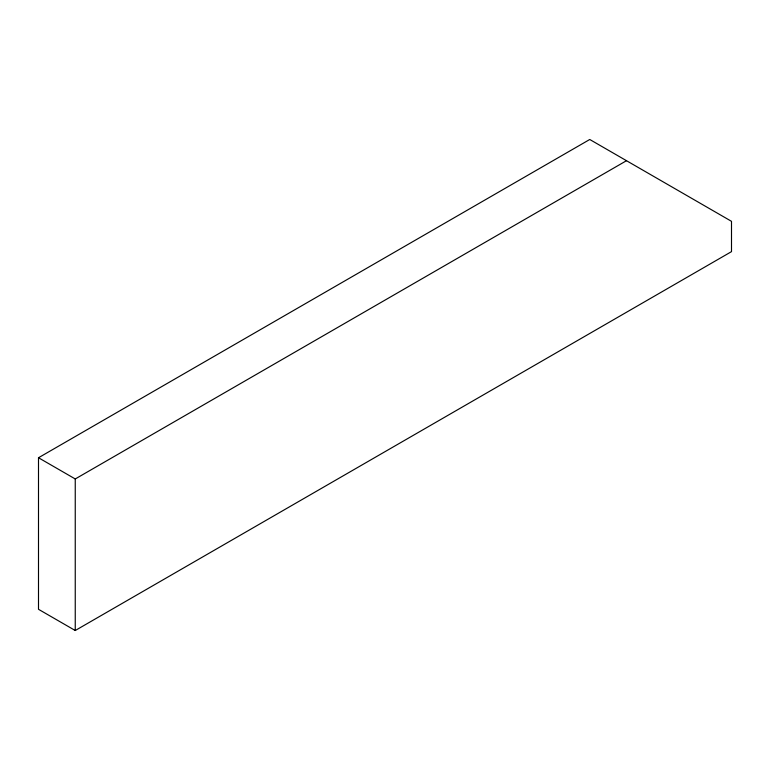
<?xml version="1.0" encoding="UTF-8"?>
<svg xmlns="http://www.w3.org/2000/svg" width="770" height="770" viewBox="0 0 770 770"><rect width="100%" height="100%" fill="white"/><g stroke="black" fill="none" stroke-linecap="round" stroke-linejoin="round"><path stroke-width="1.16" d="M38.5 457.746L589.753 139.486L731.5 221.327L731.5 251.636L75.248 630.514L38.5 609.301L38.5 457.746L75.248 478.959L626.501 160.699M75.248 478.959L75.248 630.514"/></g></svg>
